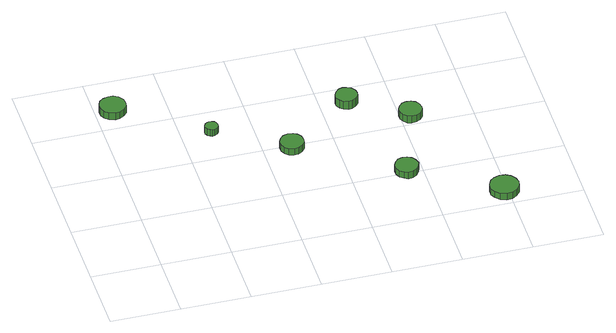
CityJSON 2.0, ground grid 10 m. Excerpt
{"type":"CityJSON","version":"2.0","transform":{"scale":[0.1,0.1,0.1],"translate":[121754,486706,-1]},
"CityObjects":{
"tree1":{"type":"SolitaryVegetationObject","attributes":{"function":"something"},"geometry":[{"type":"MultiSurface","lod":"1","boundaries":[[[0,1,2,3,4,5,6,7,8,9,10,11,12,13,14]],[[15,16,17,18,19,20,21,22,23,24,25,26,27,28,29]],[[0,29,28,1]],[[1,28,27,2]],[[2,27,26,3]],[[3,26,25,4]],[[4,25,24,5]],[[5,24,23,6]],[[6,23,22,7]],[[7,22,21,8]],[[8,21,20,9]],[[9,20,19,10]],[[10,19,18,11]],[[11,18,17,12]],[[12,17,16,13]],[[13,16,15,14]],[[14,15,29,0]]]}]},
"tree2":{"type":"SolitaryVegetationObject","attributes":{"function":"something"},"geometry":[{"type":"MultiSurface","lod":"1","boundaries":[[[30,31,32,33,34,35,36,37,38,39,40,41,42,43,44]],[[45,46,47,48,49,50,51,52,53,54,55,56,57,58,59]],[[30,59,58,31]],[[31,58,57,32]],[[32,57,56,33]],[[33,56,55,34]],[[34,55,54,35]],[[35,54,53,36]],[[36,53,52,37]],[[37,52,51,38]],[[38,51,50,39]],[[39,50,49,40]],[[40,49,48,41]],[[41,48,47,42]],[[42,47,46,43]],[[43,46,45,44]],[[44,45,59,30]]]}]},
"tree3":{"type":"SolitaryVegetationObject","attributes":{"function":"something"},"geometry":[{"type":"MultiSurface","lod":"1","boundaries":[[[60,61,62,63,64,65,66,67,68,69,70,71,72,73,74]],[[75,76,77,78,79,80,81,82,83,84,85,86,87,88,89]],[[60,89,88,61]],[[61,88,87,62]],[[62,87,86,63]],[[63,86,85,64]],[[64,85,84,65]],[[65,84,83,66]],[[66,83,82,67]],[[67,82,81,68]],[[68,81,80,69]],[[69,80,79,70]],[[70,79,78,71]],[[71,78,77,72]],[[72,77,76,73]],[[73,76,75,74]],[[74,75,89,60]]]}]},
"tree4":{"type":"SolitaryVegetationObject","attributes":{"function":"something"},"geometry":[{"type":"MultiSurface","lod":"1","boundaries":[[[90,91,92,93,94,95,96,97,98,99,100,101,102,103,104]],[[105,106,107,108,109,110,111,112,113,114,115,116,117,118,119]],[[90,119,118,91]],[[91,118,117,92]],[[92,117,116,93]],[[93,116,115,94]],[[94,115,114,95]],[[95,114,113,96]],[[96,113,112,97]],[[97,112,111,98]],[[98,111,110,99]],[[99,110,109,100]],[[100,109,108,101]],[[101,108,107,102]],[[102,107,106,103]],[[103,106,105,104]],[[104,105,119,90]]]}]},
"tree5":{"type":"SolitaryVegetationObject","attributes":{"function":"something"},"geometry":[{"type":"MultiSurface","lod":"1","boundaries":[[[120,121,122,123,124,125,126,127,128,129,130,131,132,133,134]],[[135,136,137,138,139,140,141,142,143,144,145,146,147,148,149]],[[120,149,148,121]],[[121,148,147,122]],[[122,147,146,123]],[[123,146,145,124]],[[124,145,144,125]],[[125,144,143,126]],[[126,143,142,127]],[[127,142,141,128]],[[128,141,140,129]],[[129,140,139,130]],[[130,139,138,131]],[[131,138,137,132]],[[132,137,136,133]],[[133,136,135,134]],[[134,135,149,120]]]}]},
"tree6":{"type":"SolitaryVegetationObject","attributes":{"function":"something"},"geometry":[{"type":"MultiSurface","lod":"1","boundaries":[[[150,151,152,153,154,155,156,157,158,159,160,161,162,163,164]],[[165,166,167,168,169,170,171,172,173,174,175,176,177,178,179]],[[150,179,178,151]],[[151,178,177,152]],[[152,177,176,153]],[[153,176,175,154]],[[154,175,174,155]],[[155,174,173,156]],[[156,173,172,157]],[[157,172,171,158]],[[158,171,170,159]],[[159,170,169,160]],[[160,169,168,161]],[[161,168,167,162]],[[162,167,166,163]],[[163,166,165,164]],[[164,165,179,150]]]}]},
"tree7":{"type":"SolitaryVegetationObject","attributes":{"function":"something"},"geometry":[{"type":"MultiSurface","lod":"1","boundaries":[[[180,181,182,183,184,185,186,187,188,189,190,191,192,193,194]],[[195,196,197,198,199,200,201,202,203,204,205,206,207,208,209]],[[180,209,208,181]],[[181,208,207,182]],[[182,207,206,183]],[[183,206,205,184]],[[184,205,204,185]],[[185,204,203,186]],[[186,203,202,187]],[[187,202,201,188]],[[188,201,200,189]],[[189,200,199,190]],[[190,199,198,191]],[[191,198,197,192]],[[192,197,196,193]],[[193,196,195,194]],[[194,195,209,180]]]}]}
},
"vertices":[
[43,337,19],[42,344,19],[37,351,19],[30,355,19],[23,355,19],[15,353,19],[9,348,19],[6,341,19],[6,333,19],[9,326,19],[15,321,19],[23,318,19],[30,319,19],[37,323,19],[42,329,19],[42,329,7],[37,323,7],[30,319,7],[23,318,7],[15,321,7],[9,326,7],[6,333,7],[6,341,7],[9,348,7],[15,353,7],[23,355,7],[30,355,7],[37,351,7],[42,344,7],[43,337,7],
[152,257,19],[151,261,19],[149,264,19],[145,266,19],[141,266,19],[138,265,19],[135,263,19],[133,259,19],[133,255,19],[135,251,19],[138,249,19],[141,247,19],[145,248,19],[149,250,19],[151,253,19],[151,253,8],[149,250,8],[145,248,8],[141,247,8],[138,249,8],[135,251,8],[133,255,8],[133,259,8],[135,263,8],[138,265,8],[141,266,8],[145,266,8],[149,264,8],[151,261,8],[152,257,8],
[256,195,19],[255,202,19],[251,208,19],[245,211,19],[238,212,19],[231,210,19],[226,205,19],[223,199,19],[223,192,19],[226,185,19],[231,180,19],[238,178,19],[245,179,19],[251,183,19],[255,188,19],[255,188,8],[251,183,8],[245,179,8],[238,178,8],[231,180,8],[226,185,8],[223,192,8],[223,199,8],[226,205,8],[231,210,8],[238,212,8],[245,211,8],[251,208,8],[255,202,8],[256,195,8],
[394,104,19],[392,111,19],[388,117,19],[382,120,19],[375,121,19],[369,119,19],[364,114,19],[361,108,19],[361,101,19],[364,94,19],[369,90,19],[375,87,19],[382,88,19],[388,92,19],[392,97,19],[392,97,8],[388,92,8],[382,88,8],[375,87,8],[369,90,8],[364,94,8],[361,101,8],[361,108,8],[364,114,8],[369,119,8],[375,121,8],[382,120,8],[388,117,8],[392,111,8],[394,104,8],
[353,270,21],[352,276,21],[348,282,21],[342,285,21],[336,286,21],[330,284,21],[325,279,21],[322,273,21],[322,267,21],[325,261,21],[330,257,21],[336,255,21],[342,255,21],[348,259,21],[352,264,21],[352,264,7],[348,259,7],[342,255,7],[336,255,7],[330,257,7],[325,261,7],[322,267,7],[322,273,7],[325,279,7],[330,284,7],[336,286,7],[342,285,7],[348,282,7],[352,276,7],[353,270,7],
[430,218,20],[429,225,20],[425,231,20],[419,234,20],[412,235,20],[406,233,20],[401,228,20],[398,222,20],[398,215,20],[401,209,20],[406,204,20],[412,202,20],[419,203,20],[425,206,20],[429,212,20],[429,212,8],[425,206,8],[419,203,8],[412,202,8],[406,204,8],[401,209,8],[398,215,8],[398,222,8],[401,228,8],[406,233,8],[412,235,8],[419,234,8],[425,231,8],[429,225,8],[430,218,8],
[515,28,19],[513,36,19],[508,43,19],[501,47,19],[492,48,19],[484,45,19],[478,40,19],[474,32,19],[474,23,19],[478,16,19],[484,10,19],[492,7,19],[501,8,19],[508,12,19],[513,19,19],[513,19,8],[508,12,8],[501,8,8],[492,7,8],[484,10,8],[478,16,8],[474,23,8],[474,32,8],[478,40,8],[484,45,8],[492,48,8],[501,47,8],[508,43,8],[513,36,8],[515,28,8]
]}
